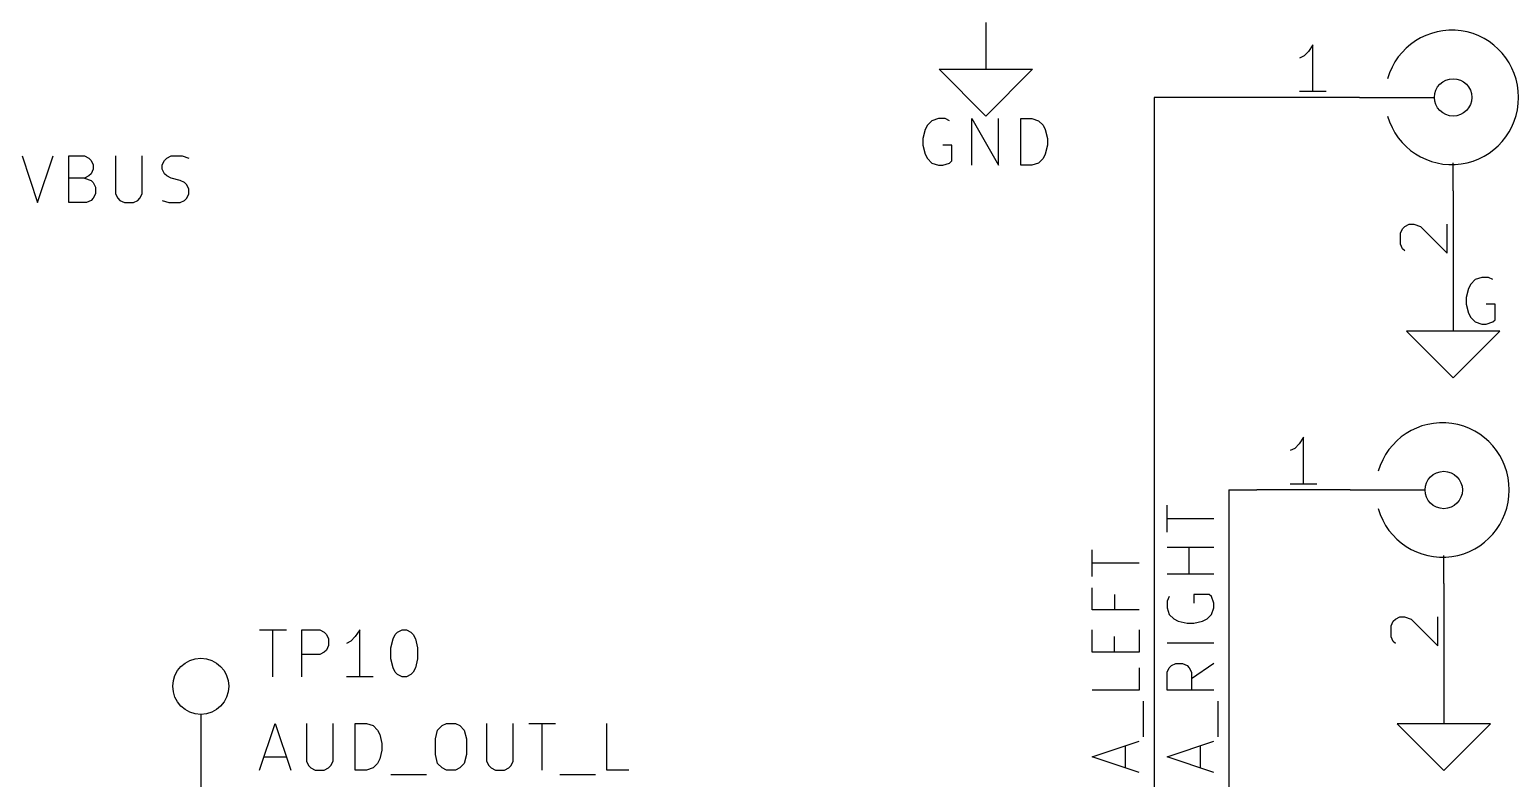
# Model space of a CAD drawing. Extents: x 0.4 to 16.1, y -11.3 to -0.4.
# Drawn here: x 11.487 to 13.071, y -6.659 to -5.858 of the extents above; entities that cross this region are included whole.
import ezdxf

# ---------------------------------------------------------------- set-up
doc = ezdxf.new("R2010")
doc.units = 0
doc.header["$MEASUREMENT"] = 0
for name, color, linetype in [('BLACK', 7, 'CONTINUOUS'), ('BROWN2', 54, 'CONTINUOUS'), ('CYAN2', 4, 'CONTINUOUS'), ('GREEN2', 3, 'CONTINUOUS'), ('RED2', 1, 'CONTINUOUS')]:
    doc.layers.add(name, color=color, linetype=linetype)

msp = doc.modelspace()

# ---------------------------------------------------------------- linework, layer by layer
at = {"layer": 'BLACK', "linetype": 'CONTINUOUS'}
for p, q in [((12.7039, -6.39497), (12.7039, -6.3664)), ((12.7539, -6.38068), (12.7039, -6.38068)), ((12.6239, -6.44259), (12.6239, -6.41402)), ((12.7539, -6.41163), (12.7039, -6.41163)), ((12.7277, -6.4402), (12.7277, -6.41163)), ((12.6739, -6.4283), (12.6239, -6.4283)), ((12.7539, -6.4402), (12.7039, -6.4402)), ((12.6239, -6.4783), (12.6239, -6.45449)), ((12.6477, -6.46163), (12.6477, -6.4783)), ((12.7062, -6.46402), (12.7039, -6.46878)), ((12.7491, -6.46163), (12.7324, -6.46163)), ((12.7324, -6.46163), (12.7324, -6.47116)), ((12.7515, -6.46402), (12.7491, -6.46163)), ((12.7539, -6.47116), (12.7515, -6.46402)), ((12.6739, -6.4783), (12.6239, -6.4783)), ((12.7039, -6.46878), (12.7039, -6.47592)), ((12.7039, -6.47592), (12.7062, -6.48306)), ((12.7515, -6.48306), (12.7539, -6.47592)), ((12.7539, -6.47592), (12.7539, -6.47116)), ((12.7062, -6.48306), (12.711, -6.48782)), ((12.711, -6.48782), (12.7158, -6.4902)), ((12.7158, -6.4902), (12.7253, -6.49259)), ((12.7253, -6.49259), (12.7324, -6.49259)), ((12.7324, -6.49259), (12.742, -6.4902)), ((12.742, -6.4902), (12.7467, -6.48782)), ((12.7467, -6.48782), (12.7515, -6.48306)), ((12.6239, -6.52354), (12.6239, -6.49973)), ((12.6477, -6.52354), (12.6477, -6.50687)), ((12.6739, -6.49973), (12.6739, -6.52354)), ((12.6739, -6.52354), (12.6239, -6.52354)), ((12.7539, -6.51402), (12.7039, -6.51402)), ((12.6739, -6.5402), (12.6739, -6.56402)), ((12.7039, -6.54497), (12.7062, -6.5402)), ((12.7062, -6.5402), (12.7086, -6.53782)), ((12.7086, -6.53782), (12.7134, -6.53544)), ((12.7134, -6.53544), (12.7205, -6.53544)), ((12.7205, -6.53544), (12.7253, -6.53782)), ((12.7253, -6.53782), (12.7277, -6.5402)), ((12.7277, -6.5402), (12.7301, -6.54497)), ((12.7539, -6.53544), (12.7301, -6.55211)), ((12.7039, -6.56402), (12.7039, -6.54497)), ((12.7301, -6.54497), (12.7301, -6.56402)), ((12.6739, -6.56402), (12.6239, -6.56402)), ((12.7539, -6.56402), (12.7039, -6.56402)), ((12.6786, -6.61402), (12.6786, -6.57592)), ((12.7586, -6.61402), (12.7586, -6.57592)), ((12.6239, -6.63544), (12.6739, -6.61878)), ((12.7039, -6.63544), (12.7539, -6.61878)), ((12.6739, -6.65211), (12.6239, -6.63544)), ((12.6596, -6.64735), (12.6596, -6.62354)), ((12.7539, -6.65211), (12.7039, -6.63544)), ((12.7396, -6.64735), (12.7396, -6.62354))]:
    msp.add_line(p, q, dxfattribs=at)
at = {"layer": 'BROWN2', "linetype": 'CONTINUOUS'}
for p, q in [((11.4787, -5.99262), (11.4954, -6.04262)), ((11.4954, -6.04262), (11.5121, -5.99262)), ((11.5287, -6.04262), (11.5287, -5.99262)), ((11.5287, -5.99262), (11.5454, -5.99262)), ((11.5454, -5.99262), (11.5501, -5.995)), ((11.5501, -5.995), (11.5525, -5.99738)), ((11.5525, -5.99738), (11.5549, -6.00214)), ((11.5549, -6.00214), (11.5549, -6.0069)), ((11.5787, -5.99262), (11.5787, -6.03309)), ((11.6073, -6.03309), (11.6073, -5.99262)), ((11.6287, -6.00214), (11.6311, -5.99738)), ((11.6287, -6.0069), (11.6287, -6.00214)), ((11.6311, -5.99738), (11.6335, -5.995)), ((11.6335, -5.995), (11.6382, -5.99262)), ((11.6382, -5.99262), (11.6501, -5.99262)), ((11.6501, -5.99262), (11.6573, -5.995)), ((11.5454, -6.01643), (11.5287, -6.01643)), ((11.5501, -6.01405), (11.5454, -6.01643)), ((11.5454, -6.01643), (11.5525, -6.01881)), ((11.5525, -6.01167), (11.5501, -6.01405)), ((11.5549, -6.0069), (11.5525, -6.01167)), ((11.5525, -6.01881), (11.5549, -6.02119)), ((11.6311, -6.01167), (11.6287, -6.0069)), ((11.6335, -6.01405), (11.6311, -6.01167)), ((11.6382, -6.01643), (11.6335, -6.01405)), ((11.6478, -6.01881), (11.6382, -6.01643)), ((11.6525, -6.02119), (11.6478, -6.01881)), ((11.5549, -6.02119), (11.5573, -6.02595)), ((11.5573, -6.03309), (11.5549, -6.03785)), ((11.5573, -6.02595), (11.5573, -6.03309)), ((11.5787, -6.03309), (11.5811, -6.03785)), ((11.6049, -6.03785), (11.6073, -6.03309)), ((11.6549, -6.02357), (11.6525, -6.02119)), ((11.6573, -6.02833), (11.6549, -6.02357)), ((11.6549, -6.03785), (11.6573, -6.03309)), ((11.6573, -6.03309), (11.6573, -6.02833)), ((11.5478, -6.04262), (11.5287, -6.04262)), ((11.5525, -6.04024), (11.5478, -6.04262)), ((11.5549, -6.03785), (11.5525, -6.04024)), ((11.5811, -6.03785), (11.5835, -6.04024)), ((11.5835, -6.04024), (11.5882, -6.04262)), ((11.5882, -6.04262), (11.5978, -6.04262)), ((11.5978, -6.04262), (11.6025, -6.04024)), ((11.6025, -6.04024), (11.6049, -6.03785)), ((11.6287, -6.04024), (11.6359, -6.04262)), ((11.6359, -6.04262), (11.6478, -6.04262)), ((11.6478, -6.04262), (11.6525, -6.04024)), ((11.6525, -6.04024), (11.6549, -6.03785))]:
    msp.add_line(p, q, dxfattribs=at)
at = {"layer": 'CYAN2', "linetype": 'CONTINUOUS'}
for p, q in [((12.4522, -5.955), (12.4474, -5.95976)), ((12.4593, -5.95261), (12.4522, -5.955)), ((12.4665, -5.95261), (12.4593, -5.95261)), ((12.4712, -5.955), (12.4665, -5.95261)), ((12.495, -6.00261), (12.495, -5.95261)), ((12.495, -5.95261), (12.5236, -6.00261)), ((12.5236, -6.00261), (12.5236, -5.95261)), ((12.5474, -6.00261), (12.5474, -5.95261)), ((12.5474, -5.95261), (12.5593, -5.95261)), ((12.5593, -5.95261), (12.5665, -5.955)), ((12.5665, -5.955), (12.5712, -5.95976)), ((12.445, -5.96452), (12.4426, -5.97404)), ((12.4474, -5.95976), (12.445, -5.96452)), ((12.5712, -5.95976), (12.5736, -5.96452)), ((12.5736, -5.96452), (12.576, -5.97404)), ((12.4426, -5.97404), (12.4426, -5.98119)), ((12.4426, -5.98119), (12.445, -5.99071)), ((12.4736, -5.98119), (12.4641, -5.98119)), ((12.4736, -5.99785), (12.4736, -5.98119)), ((12.576, -5.98119), (12.5736, -5.99071)), ((12.576, -5.97404), (12.576, -5.98119)), ((12.445, -5.99071), (12.4474, -5.99547)), ((12.4474, -5.99547), (12.4522, -6.00023)), ((12.4522, -6.00023), (12.4593, -6.00261)), ((12.4593, -6.00261), (12.4641, -6.00261)), ((12.4641, -6.00261), (12.4712, -6.00023)), ((12.4712, -6.00023), (12.4736, -5.99785)), ((12.5593, -6.00261), (12.5474, -6.00261)), ((12.5665, -6.00023), (12.5593, -6.00261)), ((12.5712, -5.99547), (12.5665, -6.00023)), ((12.5736, -5.99071), (12.5712, -5.99547)), ((13.0288, -6.12976), (13.0264, -6.13452)), ((13.0335, -6.125), (13.0288, -6.12976)), ((13.0407, -6.12261), (13.0335, -6.125)), ((13.0478, -6.12261), (13.0407, -6.12261)), ((13.0526, -6.125), (13.0478, -6.12261)), ((13.0264, -6.13452), (13.024, -6.14404)), ((13.024, -6.14404), (13.024, -6.15119)), ((13.024, -6.15119), (13.0264, -6.16071)), ((13.0264, -6.16071), (13.0288, -6.16547)), ((13.055, -6.15119), (13.0454, -6.15119)), ((13.055, -6.16785), (13.055, -6.15119)), ((13.0288, -6.16547), (13.0335, -6.17023)), ((13.0335, -6.17023), (13.0407, -6.17261)), ((13.0407, -6.17261), (13.0454, -6.17261)), ((13.0454, -6.17261), (13.0526, -6.17023)), ((13.0526, -6.17023), (13.055, -6.16785)), ((11.7329, -6.49975), (11.7615, -6.49975)), ((11.7472, -6.54975), (11.7472, -6.49975)), ((11.7781, -6.54975), (11.7781, -6.49975)), ((11.7781, -6.49975), (11.7972, -6.49975)), ((11.7972, -6.49975), (11.8019, -6.50213)), ((11.8019, -6.50213), (11.8043, -6.50451)), ((11.8043, -6.50451), (11.8067, -6.50928)), ((11.8067, -6.50928), (11.8067, -6.51642)), ((11.8305, -6.51166), (11.8257, -6.51404)), ((11.8353, -6.50689), (11.8305, -6.51166)), ((11.84, -6.49975), (11.8353, -6.50689)), ((11.84, -6.54975), (11.84, -6.49975)), ((11.8734, -6.5188), (11.8757, -6.50928)), ((11.8757, -6.50928), (11.8781, -6.50451)), ((11.8781, -6.50451), (11.8805, -6.50213)), ((11.8805, -6.50213), (11.8853, -6.49975)), ((11.8853, -6.49975), (11.89, -6.49975)), ((11.89, -6.49975), (11.8948, -6.50213)), ((11.8948, -6.50213), (11.8972, -6.50451)), ((11.8972, -6.50451), (11.8996, -6.50928)), ((11.8996, -6.50928), (11.9019, -6.5188)), ((11.7972, -6.52594), (11.7781, -6.52594)), ((11.8019, -6.52356), (11.7972, -6.52594)), ((11.8043, -6.52118), (11.8019, -6.52356)), ((11.8067, -6.51642), (11.8043, -6.52118)), ((11.8734, -6.5307), (11.8734, -6.5188)), ((11.9019, -6.5188), (11.9019, -6.5307)), ((11.8757, -6.54023), (11.8734, -6.5307)), ((11.8781, -6.54499), (11.8757, -6.54023)), ((11.8996, -6.54023), (11.8972, -6.54499)), ((11.9019, -6.5307), (11.8996, -6.54023)), ((11.8543, -6.54975), (11.8257, -6.54975)), ((11.8805, -6.54737), (11.8781, -6.54499)), ((11.8853, -6.54975), (11.8805, -6.54737)), ((11.89, -6.54975), (11.8853, -6.54975)), ((11.8948, -6.54737), (11.89, -6.54975)), ((11.8972, -6.54499), (11.8948, -6.54737)), ((11.7329, -6.64963), (11.7496, -6.59963)), ((11.7496, -6.59963), (11.7662, -6.64963)), ((11.7829, -6.59963), (11.7829, -6.64011)), ((11.8115, -6.64011), (11.8115, -6.59963)), ((11.8353, -6.64963), (11.8353, -6.59963)), ((11.8353, -6.59963), (11.8472, -6.59963)), ((11.8472, -6.59963), (11.8543, -6.60201)), ((11.8543, -6.60201), (11.8591, -6.60677)), ((11.8591, -6.60677), (11.8615, -6.61154)), ((11.921, -6.6163), (11.9234, -6.60677)), ((11.9234, -6.60677), (11.9281, -6.60201)), ((11.9281, -6.60201), (11.9329, -6.59963)), ((11.9329, -6.59963), (11.9424, -6.59963)), ((11.9424, -6.59963), (11.9472, -6.60201)), ((11.9472, -6.60201), (11.9519, -6.60677)), ((11.9519, -6.60677), (11.9543, -6.6163)), ((11.9757, -6.59963), (11.9757, -6.64011)), ((12.0043, -6.64011), (12.0043, -6.59963)), ((12.021, -6.59963), (12.0496, -6.59963)), ((12.0353, -6.64963), (12.0353, -6.59963)), ((12.1043, -6.64963), (12.1043, -6.59963)), ((11.8615, -6.61154), (11.8638, -6.62106)), ((11.8638, -6.62106), (11.8638, -6.6282)), ((11.921, -6.63296), (11.921, -6.6163)), ((11.9543, -6.6163), (11.9543, -6.63296)), ((11.7376, -6.63534), (11.7615, -6.63534)), ((11.8615, -6.63772), (11.8591, -6.64248)), ((11.8638, -6.6282), (11.8615, -6.63772)), ((11.9234, -6.64248), (11.921, -6.63296)), ((11.9543, -6.63296), (11.9519, -6.64248)), ((11.7829, -6.64011), (11.7853, -6.64487)), ((11.7853, -6.64487), (11.7876, -6.64725)), ((11.7876, -6.64725), (11.7924, -6.64963)), ((11.7924, -6.64963), (11.8019, -6.64963)), ((11.8019, -6.64963), (11.8067, -6.64725)), ((11.8067, -6.64725), (11.8091, -6.64487)), ((11.8091, -6.64487), (11.8115, -6.64011)), ((11.8472, -6.64963), (11.8353, -6.64963)), ((11.8543, -6.64725), (11.8472, -6.64963)), ((11.8591, -6.64248), (11.8543, -6.64725)), ((11.8734, -6.65439), (11.9115, -6.65439)), ((11.9281, -6.64725), (11.9234, -6.64248)), ((11.9329, -6.64963), (11.9281, -6.64725)), ((11.9424, -6.64963), (11.9329, -6.64963)), ((11.9472, -6.64725), (11.9424, -6.64963)), ((11.9519, -6.64248), (11.9472, -6.64725)), ((11.9757, -6.64011), (11.9781, -6.64487)), ((11.9781, -6.64487), (11.9805, -6.64725)), ((11.9805, -6.64725), (11.9853, -6.64963)), ((11.9853, -6.64963), (11.9948, -6.64963)), ((11.9948, -6.64963), (11.9996, -6.64725)), ((11.9996, -6.64725), (12.0019, -6.64487)), ((12.0019, -6.64487), (12.0043, -6.64011)), ((12.0543, -6.65439), (12.0924, -6.65439)), ((12.1281, -6.64963), (12.1043, -6.64963))]:
    msp.add_line(p, q, dxfattribs=at)
at = {"layer": 'GREEN2', "linetype": 'CONTINUOUS'}
for p, q in [((12.69, -5.93), (12.69, -6.79)), ((12.81, -5.93), (12.69, -5.93)), ((12.77, -6.35), (12.8, -6.35)), ((12.77, -6.35), (12.77, -6.89))]:
    msp.add_line(p, q, dxfattribs=at)
at = {"layer": 'RED2', "linetype": 'CONTINUOUS'}
for p, q in [((12.51, -5.85), (12.51, -5.9)), ((12.86, -5.87362), (12.8552, -5.88076)), ((12.86, -5.92362), (12.86, -5.87362)), ((12.8505, -5.88552), (12.8457, -5.8879)), ((12.8552, -5.88076), (12.8505, -5.88552)), ((12.51, -5.95), (12.46, -5.9)), ((12.46, -5.9), (12.51, -5.9)), ((12.51, -5.9), (12.56, -5.9)), ((12.56, -5.9), (12.51, -5.95)), ((12.8743, -5.92362), (12.8457, -5.92362)), ((12.91, -5.93), (12.81, -5.93)), ((12.91, -5.93), (12.99, -5.93)), ((13.01, -6.03), (13.01, -6)), ((13.01, -6.03), (13.01, -6.13)), ((12.956, -6.07047), (12.9584, -6.06809)), ((12.9584, -6.06809), (12.9631, -6.06571)), ((12.9631, -6.06571), (12.9679, -6.06571)), ((12.9679, -6.06571), (12.975, -6.06809)), ((12.975, -6.06809), (13.0036, -6.09667)), ((13.0036, -6.09667), (13.0036, -6.06571)), ((12.9536, -6.07524), (12.956, -6.07047)), ((12.9536, -6.08714), (12.9536, -6.07524)), ((12.956, -6.0919), (12.9536, -6.08714)), ((12.9584, -6.09428), (12.956, -6.0919)), ((13.01, -6.13), (13.01, -6.18)), ((13.01, -6.18), (12.96, -6.18)), ((12.96, -6.18), (13.01, -6.23)), ((13.01, -6.23), (13.06, -6.18)), ((13.06, -6.18), (13.01, -6.18)), ((12.8405, -6.30552), (12.8357, -6.3079)), ((12.8452, -6.30076), (12.8405, -6.30552)), ((12.85, -6.29362), (12.8452, -6.30076)), ((12.85, -6.34362), (12.85, -6.29362)), ((12.9, -6.35), (12.8, -6.35)), ((12.8643, -6.34362), (12.8357, -6.34362)), ((12.9, -6.35), (12.98, -6.35)), ((13, -6.45), (13, -6.42)), ((13, -6.45), (13, -6.55)), ((12.9436, -6.49524), (12.946, -6.49047)), ((12.9436, -6.50714), (12.9436, -6.49524)), ((12.946, -6.49047), (12.9484, -6.48809)), ((12.9484, -6.48809), (12.9531, -6.48571)), ((12.9531, -6.48571), (12.9579, -6.48571)), ((12.9579, -6.48571), (12.965, -6.48809)), ((12.965, -6.48809), (12.9936, -6.51667)), ((12.9936, -6.51667), (12.9936, -6.48571)), ((12.946, -6.5119), (12.9436, -6.50714)), ((12.9484, -6.51428), (12.946, -6.5119)), ((13, -6.55), (13, -6.6)), ((11.67, -6.59), (11.67, -6.69)), ((13, -6.6), (12.95, -6.6)), ((12.95, -6.6), (13, -6.65)), ((13, -6.65), (13.05, -6.6)), ((13.05, -6.6), (13, -6.6))]:
    msp.add_line(p, q, dxfattribs=at)
at = {"layer": 'RED2'}
for centre, radius in [((13.01, -5.93), 0.02), ((13, -6.35), 0.02), ((11.67, -6.56), 0.03)]:
    msp.add_circle(centre, radius, dxfattribs=at)
for centre, start, end in [((13.0086, -5.92944), -360.4, -195.8), ((13.0086, -5.93055), -524.2, -359.6), ((12.9986, -6.34944), -360.4, -195.8), ((12.9986, -6.35055), -524.2, -359.6)]:
    msp.add_arc(centre, 0.071354, start, end, dxfattribs=at)

doc.saveas('drawing.dxf')
